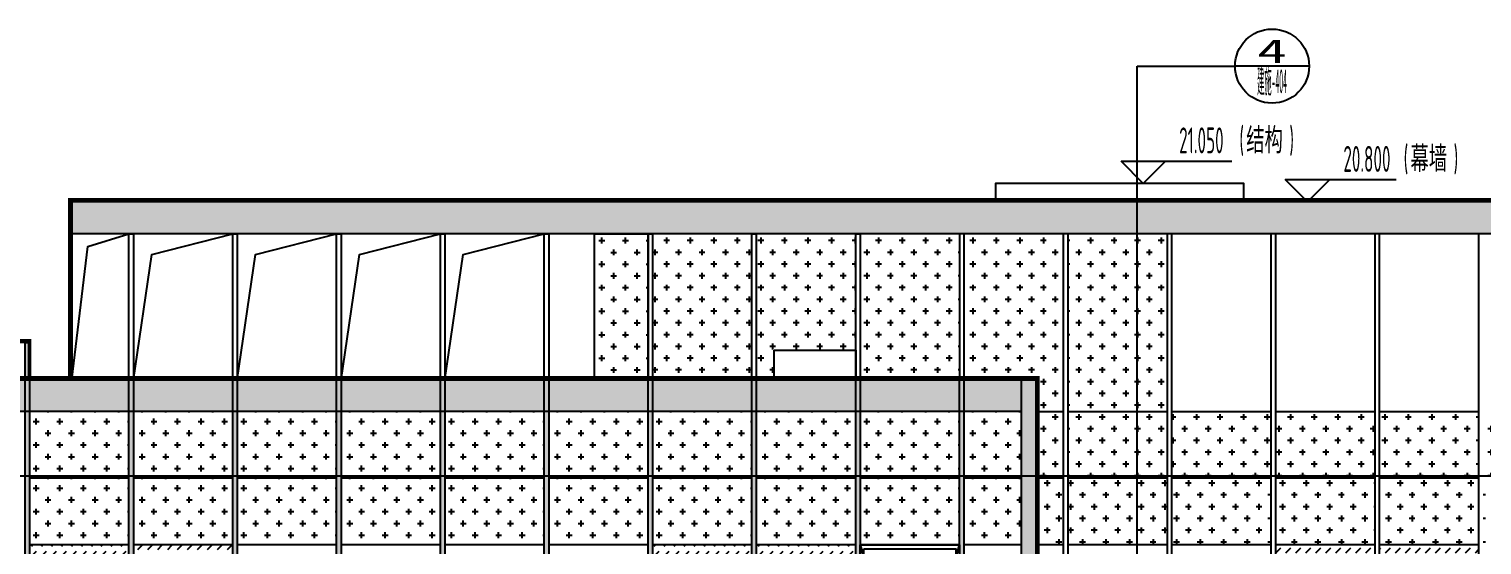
# Model space of a CAD drawing. Extents: x -863035 to 270371, y -8918 to 240488.
# Drawn here: x -372670 to -353077, y 136126 to 143089 of the extents above; entities that cross this region are included whole.
import ezdxf
from ezdxf.enums import TextEntityAlignment as Align

# ---------------------------------------------------------------- set-up
doc = ezdxf.new("R2010")
doc.units = 0
doc.header["$LTSCALE"] = 1000
doc.header["$MEASUREMENT"] = 0
doc.linetypes.add('109-34 轴网$0$L1$0$$AUDIT_BAD_LTYPE1', pattern=[0])
for name, color, linetype in [('01-标注_标高', 200, 'Continuous'), ('01-标注_符号', 200, 'Continuous'), ('02-TEXT_标注', 130, 'Continuous'), ('05-填充_156', 156, 'Continuous'), ('05-填充_18', 18, 'Continuous'), ('A-C_窗', 140, 'Continuous'), ('A-SUR_看线', 231, 'Continuous'), ('D_铝板', 181, 'Continuous'), ('E-立面', 255, 'Continuous'), ('E-立面轮廓', 241, 'Continuous')]:
    doc.layers.add(name, color=color, linetype=linetype)
doc.layers.add('04-不打印_辅助线', color=165, linetype='Continuous', plot=False)
doc.styles.add('_TCH_DIM', font='ROS1', dxfattribs={"width": 0.75, "bigfont": 'JD'})
doc.styles.add('华文细黑', font='STXIHEI.TTF', dxfattribs={"height": 10})
pattern_1 = [(360, (35216.51, -103930.42), (158.75, 158.75), [79.375, -238.125]), (90, (35256.2, -103970.1), (-158.75, 158.75), [79.375, -238.125])]
pattern_2 = [(360, (38016.51, -103930.42), (158.75, 158.75), [79.375, -238.125]), (90, (38056.2, -103970.1), (-158.75, 158.75), [79.375, -238.125])]
pattern_3 = [(360, (40816.51, -103930.42), (158.75, 158.75), [79.375, -238.125]), (90, (40856.2, -103970.1), (-158.75, 158.75), [79.375, -238.125])]
pattern_4 = [(360, (43616.51, -103930.42), (158.75, 158.75), [79.375, -238.125]), (90, (43656.2, -103970.1), (-158.75, 158.75), [79.375, -238.125])]
pattern_5 = [(360, (46416.51, -103930.42), (158.75, 158.75), [79.375, -238.125]), (90, (46456.2, -103970.1), (-158.75, 158.75), [79.375, -238.125])]
pattern_6 = [(360, (35216.51, -103030.42), (158.75, 158.75), [79.375, -238.125]), (90, (35256.2, -103070.1), (-158.75, 158.75), [79.375, -238.125])]
pattern_7 = [(360, (38016.51, -103030.42), (158.75, 158.75), [79.375, -238.125]), (90, (38056.2, -103070.1), (-158.75, 158.75), [79.375, -238.125])]
pattern_8 = [(360, (40816.51, -103030.42), (158.75, 158.75), [79.375, -238.125]), (90, (40856.2, -103070.1), (-158.75, 158.75), [79.375, -238.125])]
pattern_9 = [(360, (43616.51, -103030.42), (158.75, 158.75), [79.375, -238.125]), (90, (43656.2, -103070.1), (-158.75, 158.75), [79.375, -238.125])]
pattern_10 = [(360, (46416.51, -103030.42), (158.75, 158.75), [79.375, -238.125]), (90, (46456.2, -103070.1), (-158.75, 158.75), [79.375, -238.125])]
pattern_11 = [(180, (-112095.7, 141980.06), (-158.75, -158.75), [79.375, -238.125]), (270, (-112135.39, 142019.75), (158.75, -158.75), [79.375, -238.125])]
pattern_12 = [(360, (43616.51, -103030.42), (158.75, 158.75), [79.375, -238.125]), (90, (43656.2, -103070.1), (-158.75, 158.75), [79.375, -238.125])]
pattern_13 = [(360, (46416.51, -103030.42), (158.75, 158.75), [79.375, -238.125]), (90, (46456.2, -103070.1), (-158.75, 158.75), [79.375, -238.125])]

# ---------------------------------------------------------------- blocks, each defined once
blk = doc.blocks.new('*U27')
at = {"layer": '05-填充_18'}
h = blk.add_hatch(color=256, dxfattribs=at)
h.dxf.hatch_style = 1
h.paths.add_polyline_path([(60, -190), (0, -190), (0, 310), (60, 310)])
blk.add_lwpolyline([(60, -190), (0, -190), (0, 310), (60, 310)], close=True)
blk = doc.blocks.new('*U28')
at = {"layer": '05-填充_18'}
h = blk.add_hatch(color=256, dxfattribs=at)
h.dxf.hatch_style = 1
h.paths.add_polyline_path([(60, -3890), (0, -3890), (0, 310), (60, 310)])
blk.add_lwpolyline([(60, -3890), (0, -3890), (0, 310), (60, 310)], close=True)
blk = doc.blocks.new('*U29')
at = {"layer": '05-填充_18'}
h = blk.add_hatch(color=256, dxfattribs=at)
h.dxf.hatch_style = 1
h.paths.add_polyline_path([(60, -12290), (0, -12290), (0, 310), (60, 310)])
blk.add_lwpolyline([(60, -12290), (0, -12290), (0, 310), (60, 310)], close=True)
blk = doc.blocks.new('*U30')
at = {"layer": '05-填充_18'}
h = blk.add_hatch(color=256, dxfattribs=at)
h.dxf.hatch_style = 1
h.paths.add_polyline_path([(60, -14550), (0, -14550), (0, 310), (60, 310)])
blk.add_lwpolyline([(60, -14550), (0, -14550), (0, 310), (60, 310)], close=True)
blk = doc.blocks.new('A$C2DDF4F07')
at = {"layer": 'A-C_窗'}
for points in [[(0, 2400), (1340, 2400), (1340, 0), (0, 0)], [(50, 2350), (1290, 2350), (1290, 50), (50, 50)]]:
    blk.add_lwpolyline(points, close=True, dxfattribs=at)
blk.add_lwpolyline([(0, 2400), (670, 0), (1340, 2400)], dxfattribs=at)
blk = doc.blocks.new('lghjuytd')
at = {"layer": '05-填充_156'}
h = blk.add_hatch(dxfattribs=at)
h.set_pattern_fill('CROSS', color=136, scale=100)
h.set_pattern_definition([(0, (-112095.7, 141980.06), (158.75, 158.75), [79.375, -238.125]), (90, (-112056.01, 141940.37), (-158.75, 158.75), [79.375, -238.125])])
h.paths.add_polyline_path([(31473.5, -3348.3), (32193.5, -3348.3), (32193.5, -5293.3), (31473.5, -5293.3)])
h = blk.add_hatch(dxfattribs=at)
h.set_pattern_fill('CROSS', color=136, scale=100, angle=180)
h.set_pattern_definition(pattern_11)
h.paths.add_polyline_path([(33593.5, -3348.3), (32253.5, -3348.3), (32253.5, -5293.3), (33593.5, -5293.3)])
h.paths.add_polyline_path([(34993.5, -3348.3), (33653.5, -3348.3), (33653.5, -5293.3), (33893.5, -5293.3), (33893.5, -4918.3), (34993.5, -4918.3)])
h.paths.add_polyline_path([(36393.5, -3348.3), (35053.5, -3348.3), (35053.5, -5293.3), (36393.5, -5293.3)])
h = blk.add_hatch(dxfattribs=at)
h.set_pattern_fill('CROSS', color=136, scale=100, angle=180)
h.set_pattern_definition(pattern_11)
h.paths.add_polyline_path([(37793.5, -3348.3), (36453.5, -3348.3), (36453.5, -5293.3), (37448.5, -5293.3), (37448.5, -5748.3), (37793.5, -5748.3)])
h.paths.add_polyline_path([(38791.1, -3348.3), (37853.5, -3348.3), (37853.5, -5748.3), (38791.1, -5748.3)])
h.paths.add_polyline_path([(37793.5, -5748.3), (37448.5, -5748.3), (37448.5, -6618.3), (37793.5, -6618.3)])
h.paths.add_polyline_path([(38791.1, -5748.3), (37853.5, -5748.3), (37853.5, -6618.3), (38791.1, -6618.3)])
h.paths.add_polyline_path([(39193.5, -3348.3), (38791.1, -3348.3), (38791.1, -5748.3), (39193.5, -5748.3)])
h.paths.add_polyline_path([(39193.5, -5748.3), (38791.1, -5748.3), (38791.1, -6618.3), (39193.5, -6618.3)])
h.paths.add_polyline_path([(40593.5, -5748.3), (39253.5, -5748.3), (39253.5, -6618.3), (40593.5, -6618.3)])
h.paths.add_polyline_path([(41993.5, -5748.3), (40653.5, -5748.3), (40653.5, -6618.3), (41993.5, -6618.3)])
h.paths.add_polyline_path([(43393.5, -5748.3), (42053.5, -5748.3), (42053.5, -6618.3), (43393.5, -6618.3)])
h.paths.add_polyline_path([(44223.5, -5748.3), (43453.5, -5748.3), (43453.5, -6618.3), (44223.5, -6618.3)])
h = blk.add_hatch(dxfattribs=at)
h.set_pattern_fill('CROSS', color=136, scale=100, angle=180)
h.set_pattern_definition(pattern_6)
h.paths.add_polyline_path([(25193.5, -5748.3), (23853.5, -5748.3), (23853.5, -6648.3), (25193.5, -6648.3)])
h = blk.add_hatch(dxfattribs=at)
h.set_pattern_fill('CROSS', color=136, scale=100, angle=180)
h.set_pattern_definition(pattern_6)
h.paths.add_polyline_path([(26593.5, -5748.3), (25253.5, -5748.3), (25253.5, -6648.3), (26593.5, -6648.3)])
h = blk.add_hatch(dxfattribs=at)
h.set_pattern_fill('CROSS', color=136, scale=100, angle=180)
h.set_pattern_definition(pattern_7)
h.paths.add_polyline_path([(27993.5, -5748.3), (26653.5, -5748.3), (26653.5, -6648.3), (27993.5, -6648.3)])
h = blk.add_hatch(dxfattribs=at)
h.set_pattern_fill('CROSS', color=136, scale=100, angle=180)
h.set_pattern_definition(pattern_7)
h.paths.add_polyline_path([(29393.5, -5748.3), (28053.5, -5748.3), (28053.5, -6648.3), (29393.5, -6648.3)])
h = blk.add_hatch(dxfattribs=at)
h.set_pattern_fill('CROSS', color=136, scale=100, angle=180)
h.set_pattern_definition(pattern_8)
h.paths.add_polyline_path([(30793.5, -5748.3), (29453.5, -5748.3), (29453.5, -6648.3), (30793.5, -6648.3)])
h = blk.add_hatch(dxfattribs=at)
h.set_pattern_fill('CROSS', color=136, scale=100, angle=180)
h.set_pattern_definition(pattern_8)
h.paths.add_polyline_path([(32193.5, -5748.3), (30853.5, -5748.3), (30853.5, -6648.3), (32193.5, -6648.3)])
h = blk.add_hatch(dxfattribs=at)
h.set_pattern_fill('CROSS', color=136, scale=100, angle=180)
h.set_pattern_definition([(360, (40816.51, -103030.42), (158.75, 158.75), [79.375, -238.125]), (90, (40856.2, -103070.1), (-158.75, 158.75), [79.375, -238.125])])
h.paths.add_polyline_path([(32193.5, -5748.3), (30853.5, -5748.3), (30853.5, -6648.3), (32193.5, -6648.3)])
h = blk.add_hatch(dxfattribs=at)
h.set_pattern_fill('CROSS', color=136, scale=100, angle=180)
h.set_pattern_definition(pattern_9)
h.paths.add_polyline_path([(33593.5, -5748.3), (32253.5, -5748.3), (32253.5, -6648.3), (33593.5, -6648.3)])
h = blk.add_hatch(dxfattribs=at)
h.set_pattern_fill('CROSS', color=136, scale=100, angle=180)
h.set_pattern_definition(pattern_12)
h.paths.add_polyline_path([(33593.5, -5748.3), (32253.5, -5748.3), (32253.5, -6648.3), (33593.5, -6648.3)])
h = blk.add_hatch(dxfattribs=at)
h.set_pattern_fill('CROSS', color=136, scale=100, angle=180)
h.set_pattern_definition(pattern_9)
h.paths.add_polyline_path([(34993.5, -5748.3), (33653.5, -5748.3), (33653.5, -6648.3), (34993.5, -6648.3)])
h = blk.add_hatch(dxfattribs=at)
h.set_pattern_fill('CROSS', color=136, scale=100, angle=180)
h.set_pattern_definition(pattern_12)
h.paths.add_polyline_path([(34993.5, -5748.3), (33653.5, -5748.3), (33653.5, -6648.3), (34993.5, -6648.3)])
h = blk.add_hatch(dxfattribs=at)
h.set_pattern_fill('CROSS', color=136, scale=100, angle=180)
h.set_pattern_definition(pattern_10)
h.paths.add_polyline_path([(36393.5, -5748.3), (35053.5, -5748.3), (35053.5, -6648.3), (36393.5, -6648.3)])
h = blk.add_hatch(dxfattribs=at)
h.set_pattern_fill('CROSS', color=136, scale=100, angle=180)
h.set_pattern_definition(pattern_13)
h.paths.add_polyline_path([(36393.5, -5748.3), (35053.5, -5748.3), (35053.5, -6648.3), (36393.5, -6648.3)])
h = blk.add_hatch(dxfattribs=at)
h.set_pattern_fill('CROSS', color=136, scale=100, angle=180)
h.set_pattern_definition(pattern_10)
h.paths.add_polyline_path([(37223.5, -5748.3), (36453.5, -5748.3), (36453.5, -6648.3), (37223.5, -6648.3)])
h = blk.add_hatch(dxfattribs=at)
h.set_pattern_fill('CROSS', color=136, scale=100, angle=180)
h.set_pattern_definition(pattern_13)
h.paths.add_polyline_path([(37223.5, -5748.3), (36453.5, -5748.3), (36453.5, -6648.3), (37223.5, -6648.3)])
h = blk.add_hatch(dxfattribs=at)
h.set_pattern_fill('CROSS', color=136, scale=100, angle=180)
h.set_pattern_definition(pattern_1)
h.paths.add_polyline_path([(25193.5, -6648.3), (23853.5, -6648.3), (23853.5, -7548.3), (25193.5, -7548.3)])
h = blk.add_hatch(dxfattribs=at)
h.set_pattern_fill('CROSS', color=136, scale=100, angle=180)
h.set_pattern_definition(pattern_1)
h.paths.add_polyline_path([(26593.5, -6648.3), (25253.5, -6648.3), (25253.5, -7548.3), (26593.5, -7548.3)])
h = blk.add_hatch(dxfattribs=at)
h.set_pattern_fill('CROSS', color=136, scale=100, angle=180)
h.set_pattern_definition(pattern_2)
h.paths.add_polyline_path([(27993.5, -6648.3), (26653.5, -6648.3), (26653.5, -7548.3), (27993.5, -7548.3)])
h = blk.add_hatch(dxfattribs=at)
h.set_pattern_fill('CROSS', color=136, scale=100, angle=180)
h.set_pattern_definition(pattern_2)
h.paths.add_polyline_path([(29393.5, -6648.3), (28053.5, -6648.3), (28053.5, -7548.3), (29393.5, -7548.3)])
h = blk.add_hatch(dxfattribs=at)
h.set_pattern_fill('CROSS', color=136, scale=100, angle=180)
h.set_pattern_definition(pattern_3)
h.paths.add_polyline_path([(30793.5, -6648.3), (29453.5, -6648.3), (29453.5, -7548.3), (30793.5, -7548.3)])
h = blk.add_hatch(dxfattribs=at)
h.set_pattern_fill('CROSS', color=136, scale=100, angle=180)
h.set_pattern_definition(pattern_3)
h.paths.add_polyline_path([(32193.5, -6648.3), (30853.5, -6648.3), (30853.5, -7548.3), (32193.5, -7548.3)])
h = blk.add_hatch(dxfattribs=at)
h.set_pattern_fill('CROSS', color=136, scale=100, angle=180)
h.set_pattern_definition(pattern_4)
h.paths.add_polyline_path([(33593.5, -6648.3), (32253.5, -6648.3), (32253.5, -7548.3), (33593.5, -7548.3)])
h = blk.add_hatch(dxfattribs=at)
h.set_pattern_fill('CROSS', color=136, scale=100, angle=180)
h.set_pattern_definition(pattern_4)
h.paths.add_polyline_path([(34993.5, -6648.3), (33653.5, -6648.3), (33653.5, -7548.3), (34993.5, -7548.3)])
h = blk.add_hatch(dxfattribs=at)
h.set_pattern_fill('CROSS', color=136, scale=100, angle=180)
h.set_pattern_definition(pattern_5)
h.paths.add_polyline_path([(36393.5, -6648.3), (35053.5, -6648.3), (35053.5, -7548.3), (36393.5, -7548.3)])
h = blk.add_hatch(dxfattribs=at)
h.set_pattern_fill('CROSS', color=136, scale=100, angle=180)
h.set_pattern_definition(pattern_5)
h.paths.add_polyline_path([(37223.5, -6648.3), (36453.5, -6648.3), (36453.5, -7548.3), (37223.5, -7548.3)])
h = blk.add_hatch(dxfattribs=at)
h.set_pattern_fill('CROSS', color=136, scale=100, angle=180)
h.set_pattern_definition([(180, (309911.65, -171174.53), (-158.75, -158.75), [79.375, -238.125]), (270, (309871.96, -171134.84), (158.75, -158.75), [79.375, -238.125])])
h.paths.add_polyline_path([(43453.5, -7548.3), (44223.5, -7548.3), (44223.5, -6648.3), (43453.5, -6648.3)])
h.paths.add_polyline_path([(42053.5, -7548.3), (43393.5, -7548.3), (43393.5, -6648.3), (42053.5, -6648.3)])
h.paths.add_polyline_path([(40653.5, -7548.3), (41993.5, -7548.3), (41993.5, -6648.3), (40653.5, -6648.3)])
h.paths.add_polyline_path([(39253.5, -7548.3), (40593.5, -7548.3), (40593.5, -6648.3), (39253.5, -6648.3)])
h.paths.add_polyline_path([(37853.5, -7548.3), (39193.5, -7548.3), (39193.5, -6648.3), (37853.5, -6648.3)])
h.paths.add_polyline_path([(37423.5, -7548.3), (37793.5, -7548.3), (37793.5, -6648.3), (37423.5, -6648.3)])
h = blk.add_hatch(dxfattribs=at)
h.set_pattern_fill('DASH', color=256, scale=100, angle=225)
h.set_pattern_definition([(45, (32416.51, -103930.42), (4e-14, 134.70384), [95.25, -95.25])])
h.paths.add_polyline_path([(25193.5, -7548.3), (23853.5, -7548.3), (23853.5, -9518.3), (25193.5, -9518.3)])
h = blk.add_hatch(dxfattribs=at)
h.set_pattern_fill('DASH', color=256, scale=100, angle=225)
h.set_pattern_definition([(45, (24016.51, -112330.42), (4e-14, 134.70384), [95.25, -95.25])])
h.paths.add_polyline_path([(26593.5, -7548.3), (25253.5, -7548.3), (25253.5, -9518.3), (26223.5, -9518.3), (26223.5, -10848.3), (26593.5, -10848.3)])
h = blk.add_hatch(dxfattribs=at)
h.set_pattern_fill('DASH', color=256, scale=100, angle=225)
h.set_pattern_definition([(45, (40816.51, -103930.42), (4e-14, 134.70384), [95.25, -95.25])])
h.paths.add_polyline_path([(33593.5, -7548.3), (32253.5, -7548.3), (32253.5, -10848.3), (33593.5, -10848.3)])
h = blk.add_hatch(dxfattribs=at)
h.set_pattern_fill('DASH', color=256, scale=100, angle=225)
h.set_pattern_definition([(45, (42216.51, -103930.42), (4e-14, 134.70384), [95.25, -95.25])])
h.paths.add_polyline_path([(34993.5, -7548.3), (33653.5, -7548.3), (33653.5, -10848.3), (34993.5, -10848.3)])
h = blk.add_hatch(dxfattribs=at)
h.set_pattern_fill('DASH', color=256, scale=100, angle=225)
h.set_pattern_definition([(225, (309911.65, -171174.53), (-3e-14, -134.703842), [95.25, -95.25])])
h.paths.add_polyline_path([(42053.5, -15048.3), (43393.5, -15048.3), (43393.5, -11748.3), (42053.5, -11748.3)])
h.paths.add_polyline_path([(40653.5, -15048.3), (41993.5, -15048.3), (41993.5, -11748.3), (40653.5, -11748.3)])
h.paths.add_polyline_path([(42053.5, -10848.3), (43393.5, -10848.3), (43393.5, -7548.3), (42053.5, -7548.3)])
h.paths.add_polyline_path([(40653.5, -10848.3), (41993.5, -10848.3), (41993.5, -7548.3), (40653.5, -7548.3)])
h.paths.add_polyline_path([(42053.5, -19248.3), (43393.5, -19248.3), (43393.5, -15948.3), (42053.5, -15948.3)])
h.paths.add_polyline_path([(40653.5, -19248.3), (41993.5, -19248.3), (41993.5, -15948.3), (40653.5, -15948.3)])
at = {"layer": '05-填充_18'}
h = blk.add_hatch(color=256, dxfattribs=at)
h.dxf.hatch_style = 1
h.paths.add_polyline_path([(24423.5, -2918.3), (24423.5, -3348.3), (44223.5, -3348.3), (44223.5, -2918.3)])
h = blk.add_hatch(color=256, dxfattribs=at)
h.dxf.hatch_style = 1
h.paths.add_polyline_path([(14623.5, -5318.3), (14623.5, -5748.3), (37223.5, -5748.3), (37223.5, -5318.3)])
h = blk.add_hatch(color=256, dxfattribs=at)
h.dxf.hatch_style = 1
h.paths.add_polyline_path([(37423.5, -5318.3), (37223.5, -5318.3), (37223.5, -20178.3), (37423.5, -20178.3)])
blk.add_lwpolyline([(40227.8, -2918.3), (40227.8, -2668.3), (36877.8, -2668.3), (36877.8, -2918.3)])
at = {"layer": '01-标注_标高'}
for p, q in [((38871.8, -2668.3), (38571.8, -2368.3)), ((38571.8, -2368.3), (40067.8, -2368.3)), ((38871.8, -2668.3), (39171.8, -2368.3)), ((41086.5, -2918.3), (40786.5, -2618.3)), ((40786.5, -2618.3), (42282.5, -2618.3)), ((41086.5, -2918.3), (41386.5, -2618.3))]:
    blk.add_line(p, q, dxfattribs=at)
at = {"layer": '04-不打印_辅助线'}
blk.add_lwpolyline([(67010, -6618.3), (7385.4, -6618.3)], dxfattribs=at)
at = {"layer": '05-填充_156'}
blk.add_line((26593.5, -17918.3), (26593.5, -5748.3), dxfattribs=at)
at = {"layer": 'A-C_窗'}
for points in [[(25253.5, -5318.3), (25193.5, -5318.3), (25193.5, -3348.3), (25253.5, -3348.3)], [(26653.5, -5318.3), (26593.5, -5318.3), (26593.5, -3348.3), (26653.5, -3348.3)], [(28053.5, -5318.3), (27993.5, -5318.3), (27993.5, -3348.3), (28053.5, -3348.3)], [(29453.5, -5318.3), (29393.5, -5318.3), (29393.5, -3348.3), (29453.5, -3348.3)], [(30853.5, -5318.3), (30793.5, -5318.3), (30793.5, -3348.3), (30853.5, -3348.3)], [(31473.5, -3348.3), (32193.5, -3348.3), (32193.5, -5293.3), (31473.5, -5293.3)], [(32253.5, -5318.3), (32193.5, -5318.3), (32193.5, -3348.3), (32253.5, -3348.3)], [(33653.5, -5318.3), (33593.5, -5318.3), (33593.5, -3348.3), (33653.5, -3348.3)], [(35053.5, -5318.3), (34993.5, -5318.3), (34993.5, -3348.3), (35053.5, -3348.3)], [(33893.5, -4918.3), (34993.5, -4918.3), (34993.5, -5318.3), (33893.5, -5318.3)]]:
    blk.add_lwpolyline(points, close=True, dxfattribs=at)
for points in [[(36393.5, -3348.3), (36393.5, -5318.3)], [(36453.5, -3348.3), (36453.5, -5318.3)], [(37793.5, -3348.3), (37793.5, -20178.3)], [(37853.5, -3348.3), (37853.5, -20178.3)], [(39193.5, -3348.3), (39193.5, -20178.3)], [(39253.5, -3348.3), (39253.5, -20178.3)], [(40593.5, -3348.3), (40593.5, -20178.3)], [(40653.5, -3348.3), (40653.5, -20178.3)], [(41993.5, -3348.3), (41993.5, -20178.3)], [(42053.5, -3348.3), (42053.5, -20178.3)], [(43393.5, -3348.3), (43393.5, -20178.3)], [(37423.5, -5748.3), (37793.5, -5748.3)], [(37853.5, -5748.3), (39193.5, -5748.3)], [(39253.5, -5748.3), (40593.5, -5748.3)], [(40653.5, -5748.3), (41993.5, -5748.3)], [(42053.5, -5748.3), (43393.5, -5748.3)], [(25193.5, -6648.3), (23853.5, -6648.3)], [(26593.5, -6648.3), (25253.5, -6648.3)], [(27993.5, -6648.3), (26653.5, -6648.3)], [(29393.5, -6648.3), (28053.5, -6648.3)], [(30793.5, -6648.3), (29453.5, -6648.3)], [(32193.5, -6648.3), (30853.5, -6648.3)], [(32193.5, -6648.3), (30853.5, -6648.3)], [(33593.5, -6648.3), (32253.5, -6648.3)], [(33593.5, -6648.3), (32253.5, -6648.3)], [(34993.5, -6648.3), (33653.5, -6648.3)], [(34993.5, -6648.3), (33653.5, -6648.3)], [(36393.5, -6648.3), (35053.5, -6648.3)], [(36393.5, -6648.3), (35053.5, -6648.3)], [(37223.5, -6648.3), (36453.5, -6648.3)], [(37223.5, -6648.3), (36453.5, -6648.3)], [(37793.5, -6648.3), (37423.5, -6648.3)], [(37793.5, -6648.3), (37423.5, -6648.3)], [(39193.5, -6648.3), (37853.5, -6648.3)], [(39193.5, -6648.3), (37853.5, -6648.3)], [(40593.5, -6648.3), (39253.5, -6648.3)], [(41993.5, -6648.3), (40653.5, -6648.3)], [(43393.5, -6648.3), (42053.5, -6648.3)], [(25193.5, -7548.3), (23853.5, -7548.3)], [(26593.5, -7548.3), (25253.5, -7548.3)], [(27993.5, -7548.3), (26653.5, -7548.3)], [(29393.5, -7548.3), (28053.5, -7548.3)], [(30793.5, -7548.3), (29453.5, -7548.3)], [(32193.5, -7548.3), (30853.5, -7548.3)], [(33593.5, -7548.3), (32253.5, -7548.3)], [(34993.5, -7548.3), (33653.5, -7548.3)], [(36393.5, -7548.3), (35053.5, -7548.3)], [(37223.5, -7548.3), (36453.5, -7548.3)], [(37793.5, -7548.3), (37423.5, -7548.3)], [(39193.5, -7548.3), (37853.5, -7548.3)], [(40593.5, -7548.3), (39253.5, -7548.3)], [(41993.5, -7548.3), (40653.5, -7548.3)], [(43393.5, -7548.3), (42053.5, -7548.3)]]:
    blk.add_lwpolyline(points, dxfattribs=at)
at = {"layer": 'A-SUR_看线'}
for points in [[(24423.5, -5318.3), (24641, -3520.3), (25193.5, -3348.3)], [(25253.5, -5318.3), (25503.9, -3630), (26595.5, -3348.3)], [(26653.5, -5318.3), (26901.9, -3630), (27993.5, -3348.3)], [(28053.5, -5318.3), (28301.9, -3630), (29393.5, -3348.3)], [(29453.5, -5318.3), (29701.9, -3630), (30793.5, -3348.3)]]:
    blk.add_lwpolyline(points, dxfattribs=at)
at = {"layer": 'D_铝板'}
blk.add_line((24423.5, -3348.3), (24423.5, -5318.3), dxfattribs=at)
at = {"layer": 'E-立面', "linetype": '109-34 轴网$0$L1$0$$AUDIT_BAD_LTYPE1'}
for p, q in [((24423.5, -2918.3), (24423.5, -3348.3)), ((37223.5, -5318.3), (37223.5, -20178.3))]:
    blk.add_line(p, q, dxfattribs=at)
for points in [[(44223.5, -2918.3), (24423.5, -2918.3)], [(44223.5, -3348.3), (24423.5, -3348.3)], [(23853.5, -4818.3), (13023.5, -4818.3), (13023.5, -9518.3)], [(14423.5, -9518.3), (14423.5, -5318.3), (37423.5, -5318.3), (37423.5, -20178.3)], [(37223.5, -5748.3), (14623.5, -5748.3)]]:
    blk.add_lwpolyline(points, dxfattribs=at)
at = {"layer": 'E-立面轮廓', "const_width": 50}
for points in [[(36348.5, -20203.3), (44248.5, -20203.3), (44248.5, -2893.3), (24398.5, -2893.3), (24398.5, -5318.3)], [(23853.5, -5293.3), (23853.5, -4793.3), (12998.5, -4793.3), (12998.5, -9518.3)], [(14398.5, -9518.3), (14398.5, -5293.3), (37448.5, -5293.3), (37448.5, -20178.3)]]:
    blk.add_lwpolyline(points, dxfattribs=at)
at = {"layer": 'A-C_窗'}
blk.add_blockref('A$C2DDF4F07', (35053.5, -9948.3), dxfattribs=at)
at = {"layer": 'D_铝板'}
for name, p in [('*U27', (23793.5, -5128.2)), ('*U28', (23793.5, -5628.2)), ('*U28', (25193.5, -5628.2)), ('*U29', (26593.5, -5628.2)), ('*U29', (27993.5, -5628.2)), ('*U29', (29393.5, -5628.2)), ('*U29', (30793.5, -5628.2)), ('*U29', (32193.5, -5628.2)), ('*U29', (33593.5, -5628.2)), ('*U29', (34993.5, -5628.2)), ('*U30', (36393.5, -5628.2))]:
    blk.add_blockref(name, p, dxfattribs=at)
at = {"layer": '02-TEXT_标注', "style": '_TCH_DIM'}
for s, height, width, p in [('21.050', 350, 0.5625, (39355.3, -2263.3)), ('(', 350, 0.5625, (40167.8, -2263.3)), ('结构', 347.29, 0.75, (40259.6, -2263.3)), (')', 350, 0.5625, (40841.6, -2263.3)), ('(', 350, 0.5625, (42382.5, -2513.3)), ('幕墙', 347.29, 0.75, (42474.4, -2513.3)), (')', 350, 0.5625, (43056.3, -2513.3)), ('20.800', 350, 0.5625, (41570, -2513.3))]:
    blk.add_text(s, height=height, dxfattribs=dict(at, width=width)).set_placement(p)

msp = doc.modelspace()

# ---------------------------------------------------------------- linework, layer by layer
at = {"layer": '01-标注_符号'}
for p in [(-357724.8, 142588.6), (-355407.4, 142588.6)]:
    msp.add_line(p, (-356407.4, 142588.6), dxfattribs=at)
msp.add_circle((-355907.4, 142588.6), 500, dxfattribs=at)
at = {"layer": '04-不打印_辅助线'}
msp.add_lwpolyline([(-329505.9, 137056.2), (-389130.6, 137056.2)], dxfattribs=at)

# ---------------------------------------------------------------- texts
at = {"layer": '02-TEXT_标注', "style": '华文细黑'}
for s, height, width, p, p2 in [('4', 322, 1.685469, (-356108.7, 142628.8), (-355706.2, 142628.8)), ('建施-404', 321.99, 0.233788, (-356108.7, 142226.3), (-355706.2, 142226.3))]:
    msp.add_text(s, height=height, dxfattribs=dict(at, width=width)).set_placement(p, p2, align=Align.FIT)

# ---------------------------------------------------------------- next in the draw order: block references
msp.add_blockref('lghjuytd', (-396516, 143674.5))

# ---------------------------------------------------------------- next in the draw order: linework, layer by layer
at = {"layer": '01-标注_符号'}
msp.add_line((-357724.8, 119604.9), (-357724.8, 142588.6), dxfattribs=at)

doc.saveas('drawing.dxf')
